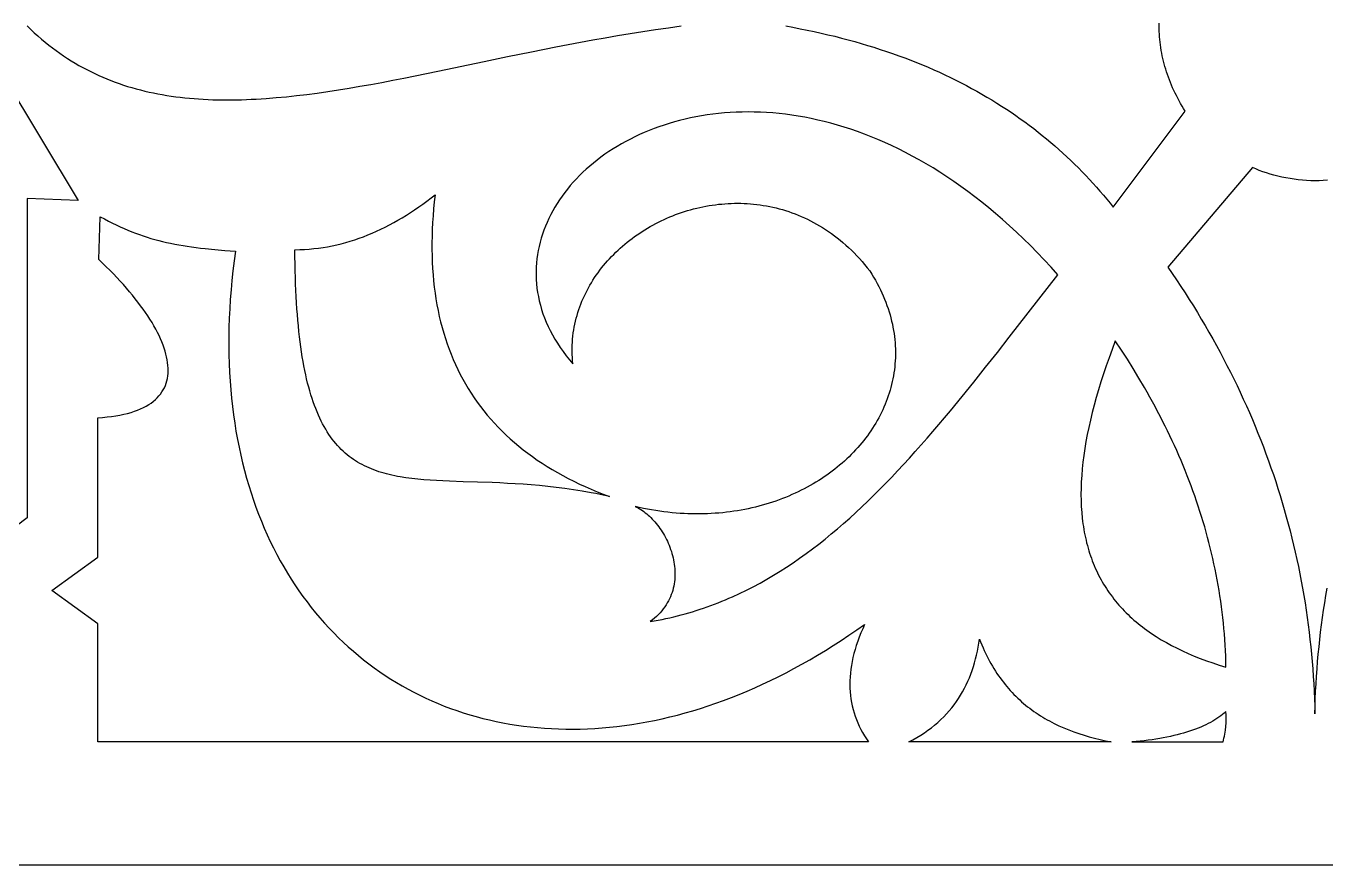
# Model space of a CAD drawing. Extents: x -186 to 189, y -31 to 29.
# Drawn here: x 95.76 to 142.24, y -31.28 to -1.28 of the extents above; entities that cross this region are included whole.
import ezdxf

# ---------------------------------------------------------------- set-up
doc = ezdxf.new("R2010")
doc.units = 0
doc.header["$MEASUREMENT"] = 0
doc.layers.add('LAYER_1', color=18, linetype='CONTINUOUS')

msp = doc.modelspace()

# ---------------------------------------------------------------- linework, layer by layer
at = {"layer": 'LAYER_1'}
for points in [[(-186.282, -31.278), (188.718, -31.278), (188.718, 28.722), (-186.282, 28.722)], [(94.968, -3.1), (97.631, -7.514), (95.809, -7.444), (95.809, -18.865), (94.968, -19.496), (94.128, -18.865), (94.128, -7.444), (92.306, -7.514)], [(117.539, -18.46), (117.592, -18.484), (117.644, -18.51), (117.697, -18.539), (117.749, -18.571), (117.801, -18.605), (117.853, -18.642), (117.904, -18.68), (117.956, -18.722), (118.006, -18.765), (118.056, -18.81), (118.105, -18.858), (118.154, -18.907), (118.202, -18.959), (118.249, -19.012), (118.295, -19.067), (118.34, -19.124), (118.385, -19.183), (118.428, -19.243), (118.47, -19.305), (118.51, -19.368), (118.55, -19.433), (118.588, -19.499), (118.624, -19.566), (118.66, -19.634), (118.693, -19.704), (118.725, -19.774), (118.755, -19.846), (118.784, -19.918), (118.811, -19.991), (118.836, -20.066), (118.858, -20.14), (118.879, -20.216), (118.898, -20.292), (118.915, -20.369), (118.929, -20.446), (118.941, -20.523), (118.951, -20.601), (118.958, -20.679), (118.963, -20.757), (118.965, -20.836), (118.965, -20.914), (118.962, -20.992), (118.956, -21.071), (118.948, -21.149), (118.936, -21.227), (118.922, -21.305), (118.904, -21.382), (118.884, -21.459), (118.86, -21.535), (118.833, -21.611), (118.803, -21.686), (118.769, -21.761), (118.732, -21.834), (118.692, -21.907), (118.648, -21.979), (118.601, -22.05), (118.549, -22.12), (118.494, -22.189), (118.435, -22.257), (118.373, -22.324), (118.306, -22.389), (118.236, -22.453), (118.161, -22.515), (118.082, -22.576), (118.223, -22.552), (118.364, -22.525), (118.504, -22.498), (118.643, -22.468), (118.781, -22.437), (118.919, -22.405), (119.056, -22.371), (119.192, -22.335), (119.327, -22.298), (119.461, -22.26), (119.595, -22.22), (119.728, -22.179), (119.86, -22.136), (119.991, -22.092), (120.122, -22.046), (120.252, -21.999), (120.382, -21.95), (120.511, -21.9), (120.639, -21.849), (120.766, -21.796), (120.893, -21.742), (121.019, -21.687), (121.269, -21.572), (121.517, -21.452), (121.763, -21.326), (122.006, -21.195), (122.247, -21.06), (122.486, -20.919), (122.723, -20.773), (122.958, -20.623), (123.19, -20.468), (123.422, -20.308), (123.651, -20.144), (123.878, -19.975), (124.104, -19.801), (124.329, -19.624), (124.551, -19.442), (124.773, -19.255), (124.993, -19.065), (125.212, -18.871), (125.43, -18.673), (125.646, -18.471), (125.862, -18.265), (126.076, -18.055), (126.29, -17.842), (126.503, -17.626), (126.715, -17.406), (126.926, -17.182), (127.137, -16.955), (127.348, -16.726), (127.557, -16.492), (127.767, -16.256), (127.976, -16.017), (128.185, -15.775), (128.394, -15.531), (128.603, -15.283), (128.812, -15.033), (129.23, -14.525), (129.649, -14.008), (130.069, -13.482), (130.491, -12.948), (130.917, -12.406), (132.656, -10.175), (132.411, -9.902), (132.165, -9.637), (131.918, -9.379), (131.671, -9.129), (131.423, -8.886), (131.176, -8.65), (130.927, -8.421), (130.679, -8.199), (130.43, -7.984), (130.181, -7.776), (129.932, -7.575), (129.683, -7.381), (129.434, -7.194), (129.185, -7.013), (128.936, -6.839), (128.688, -6.671), (128.439, -6.51), (128.191, -6.355), (127.943, -6.207), (127.696, -6.065), (127.448, -5.929), (127.202, -5.799), (126.956, -5.675), (126.711, -5.557), (126.466, -5.446), (126.222, -5.34), (125.979, -5.239), (125.736, -5.145), (125.495, -5.056), (125.254, -4.973), (125.015, -4.896), (124.777, -4.824), (124.539, -4.757), (124.303, -4.696), (124.068, -4.64), (123.834, -4.589), (123.602, -4.543), (123.371, -4.502), (123.142, -4.467), (122.914, -4.436), (122.688, -4.41), (122.463, -4.389), (122.24, -4.373), (122.018, -4.362), (121.799, -4.355), (121.581, -4.353), (121.365, -4.355), (121.151, -4.361), (120.939, -4.372), (120.73, -4.387), (120.522, -4.407), (120.316, -4.43), (120.113, -4.458), (119.912, -4.49), (119.714, -4.525), (119.517, -4.565), (119.324, -4.608), (119.132, -4.656), (118.944, -4.706), (118.758, -4.761), (118.574, -4.819), (118.393, -4.88), (118.216, -4.945), (118.041, -5.014), (117.868, -5.085), (117.699, -5.16), (117.533, -5.238), (117.37, -5.319), (117.21, -5.403), (117.053, -5.491), (116.9, -5.581), (116.75, -5.673), (116.603, -5.769), (116.459, -5.867), (116.319, -5.968), (116.183, -6.072), (116.05, -6.178), (115.92, -6.286), (115.795, -6.397), (115.673, -6.51), (115.555, -6.626), (115.441, -6.743), (115.33, -6.863), (115.224, -6.985), (115.121, -7.109), (115.023, -7.234), (114.929, -7.362), (114.839, -7.491), (114.753, -7.622), (114.672, -7.755), (114.595, -7.889), (114.522, -8.024), (114.454, -8.162), (114.39, -8.3), (114.331, -8.44), (114.277, -8.581), (114.227, -8.723), (114.182, -8.867), (114.142, -9.011), (114.106, -9.157), (114.076, -9.303), (114.05, -9.45), (114.03, -9.598), (114.015, -9.747), (114.004, -9.897), (113.999, -10.047), (114, -10.197), (114.005, -10.348), (114.016, -10.5), (114.032, -10.651), (114.054, -10.803), (114.081, -10.955), (114.114, -11.108), (114.152, -11.26), (114.197, -11.412), (114.246, -11.565), (114.302, -11.717), (114.364, -11.869), (114.431, -12.02), (114.505, -12.172), (114.584, -12.323), (114.67, -12.473), (114.762, -12.623), (114.859, -12.773), (114.964, -12.921), (115.074, -13.069), (115.191, -13.216), (115.314, -13.363), (115.303, -13.249), (115.296, -13.136), (115.291, -13.024), (115.288, -12.912), (115.289, -12.801), (115.292, -12.691), (115.297, -12.581), (115.306, -12.472), (115.317, -12.363), (115.331, -12.255), (115.347, -12.148), (115.365, -12.042), (115.386, -11.936), (115.41, -11.831), (115.436, -11.727), (115.464, -11.624), (115.495, -11.522), (115.528, -11.42), (115.563, -11.319), (115.601, -11.22), (115.641, -11.121), (115.682, -11.023), (115.727, -10.926), (115.773, -10.83), (115.821, -10.735), (115.871, -10.641), (115.924, -10.548), (115.978, -10.457), (116.034, -10.366), (116.093, -10.276), (116.153, -10.188), (116.215, -10.1), (116.279, -10.014), (116.344, -9.929), (116.412, -9.845), (116.481, -9.762), (116.552, -9.681), (116.624, -9.601), (116.698, -9.522), (116.774, -9.444), (116.851, -9.368), (116.93, -9.293), (117.011, -9.22), (117.092, -9.147), (117.176, -9.077), (117.26, -9.007), (117.346, -8.939), (117.434, -8.873), (117.523, -8.808), (117.613, -8.744), (117.704, -8.682), (117.796, -8.622), (117.89, -8.563), (117.985, -8.506), (118.081, -8.45), (118.178, -8.396), (118.276, -8.343), (118.375, -8.292), (118.475, -8.243), (118.576, -8.196), (118.678, -8.15), (118.781, -8.106), (118.885, -8.064), (118.989, -8.023), (119.095, -7.985), (119.201, -7.948), (119.307, -7.913), (119.415, -7.88), (119.523, -7.848), (119.632, -7.819), (119.742, -7.791), (119.852, -7.766), (119.962, -7.742), (120.073, -7.721), (120.185, -7.701), (120.297, -7.683), (120.409, -7.668), (120.522, -7.654), (120.635, -7.643), (120.748, -7.633), (120.862, -7.626), (120.976, -7.621), (121.09, -7.618), (121.205, -7.617), (121.319, -7.618), (121.434, -7.622), (121.549, -7.628), (121.663, -7.636), (121.778, -7.646), (121.893, -7.659), (122.008, -7.674), (122.122, -7.691), (122.237, -7.711), (122.351, -7.733), (122.466, -7.757), (122.58, -7.784), (122.694, -7.813), (122.807, -7.845), (122.92, -7.879), (123.033, -7.916), (123.146, -7.955), (123.258, -7.997), (123.37, -8.041), (123.481, -8.088), (123.592, -8.137), (123.702, -8.189), (123.812, -8.244), (123.921, -8.301), (124.029, -8.361), (124.137, -8.424), (124.244, -8.489), (124.351, -8.557), (124.456, -8.628), (124.561, -8.702), (124.665, -8.778), (124.769, -8.857), (124.871, -8.939), (124.972, -9.024), (125.073, -9.112), (125.172, -9.203), (125.271, -9.296), (125.368, -9.393), (125.465, -9.492), (125.56, -9.595), (125.654, -9.7), (125.747, -9.808), (125.839, -9.92), (125.929, -10.034), (126, -10.146), (126.067, -10.258), (126.132, -10.37), (126.194, -10.483), (126.252, -10.595), (126.308, -10.707), (126.361, -10.819), (126.411, -10.932), (126.458, -11.044), (126.503, -11.156), (126.544, -11.268), (126.583, -11.381), (126.619, -11.493), (126.653, -11.604), (126.683, -11.716), (126.711, -11.828), (126.737, -11.939), (126.759, -12.05), (126.779, -12.161), (126.796, -12.272), (126.811, -12.383), (126.823, -12.493), (126.833, -12.603), (126.84, -12.712), (126.845, -12.821), (126.847, -12.93), (126.846, -13.039), (126.844, -13.147), (126.838, -13.254), (126.831, -13.362), (126.82, -13.468), (126.808, -13.575), (126.793, -13.68), (126.776, -13.786), (126.756, -13.89), (126.734, -13.994), (126.71, -14.098), (126.684, -14.201), (126.655, -14.303), (126.625, -14.405), (126.592, -14.506), (126.556, -14.606), (126.519, -14.706), (126.479, -14.805), (126.438, -14.903), (126.394, -15), (126.348, -15.097), (126.3, -15.193), (126.25, -15.288), (126.199, -15.382), (126.145, -15.475), (126.089, -15.567), (126.031, -15.659), (125.971, -15.749), (125.909, -15.839), (125.845, -15.927), (125.78, -16.015), (125.712, -16.102), (125.643, -16.187), (125.572, -16.272), (125.499, -16.355), (125.424, -16.438), (125.348, -16.519), (125.27, -16.599), (125.19, -16.678), (125.108, -16.756), (125.025, -16.833), (124.94, -16.908), (124.853, -16.982), (124.765, -17.055), (124.675, -17.127), (124.584, -17.197), (124.491, -17.266), (124.396, -17.334), (124.3, -17.4), (124.202, -17.465), (124.103, -17.529), (124.003, -17.591), (123.901, -17.652), (123.797, -17.712), (123.692, -17.769), (123.586, -17.826), (123.479, -17.881), (123.37, -17.934), (123.259, -17.986), (123.148, -18.036), (123.035, -18.085), (122.921, -18.132), (122.805, -18.177), (122.689, -18.221), (122.571, -18.263), (122.452, -18.303), (122.331, -18.342), (122.21, -18.379), (122.088, -18.414), (121.964, -18.448), (121.839, -18.479), (121.713, -18.509), (121.587, -18.537), (121.459, -18.563), (121.33, -18.587), (121.2, -18.61), (121.069, -18.63), (120.937, -18.649), (120.805, -18.665), (120.671, -18.68), (120.536, -18.692), (120.401, -18.703), (120.265, -18.711), (120.127, -18.718), (119.99, -18.722), (119.851, -18.724), (119.711, -18.725), (119.571, -18.723), (119.43, -18.719), (119.288, -18.712), (119.146, -18.704), (119.003, -18.693), (118.859, -18.68), (118.715, -18.665), (118.57, -18.648), (118.424, -18.628), (118.278, -18.606), (118.131, -18.581), (117.984, -18.555), (117.836, -18.525), (117.688, -18.494)], [(110.388, -7.315), (110.36, -7.568), (110.336, -7.818), (110.316, -8.066), (110.3, -8.31), (110.288, -8.552), (110.28, -8.792), (110.276, -9.029), (110.276, -9.263), (110.28, -9.494), (110.288, -9.723), (110.3, -9.949), (110.316, -10.172), (110.336, -10.393), (110.36, -10.611), (110.388, -10.826), (110.42, -11.039), (110.456, -11.249), (110.496, -11.456), (110.54, -11.66), (110.588, -11.862), (110.64, -12.062), (110.696, -12.258), (110.756, -12.452), (110.82, -12.643), (110.888, -12.832), (110.959, -13.017), (111.035, -13.201), (111.115, -13.381), (111.199, -13.559), (111.286, -13.734), (111.378, -13.907), (111.474, -14.076), (111.573, -14.243), (111.677, -14.408), (111.784, -14.57), (111.896, -14.729), (112.011, -14.885), (112.131, -15.039), (112.254, -15.19), (112.381, -15.339), (112.513, -15.485), (112.648, -15.628), (112.787, -15.768), (112.93, -15.906), (113.078, -16.041), (113.229, -16.174), (113.384, -16.304), (113.543, -16.431), (113.706, -16.555), (113.873, -16.677), (114.043, -16.797), (114.218, -16.913), (114.397, -17.027), (114.58, -17.138), (114.766, -17.247), (114.957, -17.353), (115.151, -17.456), (115.35, -17.557), (115.552, -17.655), (115.759, -17.75), (115.969, -17.843), (116.183, -17.933), (116.401, -18.021), (116.623, -18.105), (116.459, -18.068), (116.295, -18.033), (116.133, -18), (115.972, -17.968), (115.652, -17.91), (115.337, -17.859), (115.026, -17.814), (114.72, -17.775), (114.417, -17.74), (114.12, -17.711), (113.827, -17.686), (113.538, -17.664), (113.254, -17.646), (112.974, -17.631), (112.699, -17.618), (112.429, -17.607), (111.902, -17.589), (111.394, -17.574), (110.905, -17.557), (110.667, -17.546), (110.435, -17.534), (110.207, -17.52), (109.984, -17.503), (109.766, -17.483), (109.553, -17.459), (109.345, -17.431), (109.142, -17.399), (109.042, -17.381), (108.944, -17.361), (108.847, -17.341), (108.751, -17.318), (108.656, -17.295), (108.563, -17.269), (108.471, -17.243), (108.38, -17.214), (108.29, -17.184), (108.202, -17.152), (108.115, -17.118), (108.029, -17.082), (107.945, -17.045), (107.862, -17.005), (107.78, -16.963), (107.699, -16.919), (107.62, -16.873), (107.542, -16.825), (107.466, -16.774), (107.391, -16.721), (107.317, -16.666), (107.244, -16.608), (107.173, -16.548), (107.103, -16.485), (107.034, -16.419), (106.967, -16.351), (106.901, -16.28), (106.837, -16.206), (106.773, -16.129), (106.711, -16.049), (106.651, -15.967), (106.592, -15.881), (106.534, -15.792), (106.478, -15.7), (106.422, -15.604), (106.369, -15.506), (106.316, -15.404), (106.265, -15.299), (106.216, -15.19), (106.168, -15.077), (106.121, -14.961), (106.076, -14.842), (106.032, -14.719), (105.989, -14.592), (105.948, -14.461), (105.908, -14.326), (105.87, -14.188), (105.833, -14.045), (105.797, -13.898), (105.763, -13.748), (105.73, -13.593), (105.699, -13.434), (105.669, -13.27), (105.641, -13.103), (105.614, -12.931), (105.588, -12.754), (105.564, -12.573), (105.541, -12.387), (105.52, -12.197), (105.5, -12.002), (105.482, -11.802), (105.465, -11.598), (105.45, -11.389), (105.436, -11.174), (105.423, -10.955), (105.412, -10.731), (105.403, -10.502), (105.395, -10.267), (105.388, -10.028), (105.383, -9.783), (105.38, -9.532), (105.378, -9.277), (105.548, -9.274), (105.717, -9.267), (105.885, -9.256), (106.052, -9.24), (106.218, -9.221), (106.384, -9.198), (106.548, -9.17), (106.712, -9.139), (106.874, -9.104), (107.036, -9.064), (107.197, -9.022), (107.357, -8.975), (107.516, -8.924), (107.674, -8.87), (107.831, -8.813), (107.988, -8.751), (108.143, -8.686), (108.298, -8.618), (108.453, -8.546), (108.606, -8.471), (108.758, -8.392), (108.91, -8.31), (109.061, -8.225), (109.211, -8.136), (109.361, -8.044), (109.51, -7.949), (109.658, -7.851), (109.805, -7.75), (109.952, -7.646), (110.098, -7.538), (110.243, -7.428)], [(96.684, -21.466), (98.331, -20.275), (98.331, -15.966), (98.331, -15.283), (98.502, -15.272), (98.666, -15.257), (98.824, -15.238), (98.976, -15.216), (99.121, -15.191), (99.26, -15.162), (99.392, -15.13), (99.519, -15.095), (99.639, -15.056), (99.754, -15.014), (99.862, -14.97), (99.964, -14.922), (100.061, -14.871), (100.151, -14.817), (100.236, -14.761), (100.315, -14.701), (100.388, -14.639), (100.456, -14.574), (100.518, -14.507), (100.574, -14.437), (100.625, -14.364), (100.671, -14.289), (100.711, -14.211), (100.746, -14.131), (100.775, -14.049), (100.799, -13.965), (100.819, -13.878), (100.833, -13.789), (100.841, -13.698), (100.845, -13.605), (100.844, -13.51), (100.838, -13.413), (100.827, -13.314), (100.812, -13.214), (100.791, -13.111), (100.766, -13.007), (100.736, -12.901), (100.702, -12.794), (100.663, -12.685), (100.62, -12.575), (100.572, -12.463), (100.52, -12.35), (100.463, -12.235), (100.402, -12.12), (100.337, -12.003), (100.268, -11.885), (100.194, -11.765), (100.117, -11.645), (100.035, -11.524), (99.95, -11.402), (99.86, -11.279), (99.767, -11.155), (99.67, -11.03), (99.569, -10.905), (99.465, -10.779), (99.356, -10.652), (99.245, -10.525), (99.129, -10.398), (99.011, -10.27), (98.888, -10.141), (98.763, -10.013), (98.634, -9.884), (98.501, -9.754), (98.366, -9.625), (98.418, -8.101), (98.564, -8.179), (98.708, -8.254), (98.85, -8.325), (98.991, -8.393), (99.131, -8.458), (99.269, -8.52), (99.407, -8.578), (99.544, -8.634), (99.681, -8.687), (99.817, -8.737), (99.954, -8.784), (100.091, -8.829), (100.229, -8.871), (100.367, -8.911), (100.507, -8.949), (100.647, -8.984), (100.789, -9.017), (100.933, -9.048), (101.079, -9.078), (101.227, -9.105), (101.377, -9.131), (101.53, -9.155), (101.686, -9.178), (101.845, -9.199), (102.007, -9.219), (102.173, -9.237), (102.516, -9.271), (102.875, -9.301), (103.253, -9.327), (103.205, -9.679), (103.163, -10.029), (103.126, -10.375), (103.094, -10.718), (103.067, -11.058), (103.046, -11.395), (103.03, -11.729), (103.019, -12.059), (103.013, -12.387), (103.012, -12.711), (103.016, -13.032), (103.025, -13.349), (103.039, -13.664), (103.058, -13.975), (103.082, -14.282), (103.11, -14.587), (103.144, -14.888), (103.181, -15.185), (103.224, -15.48), (103.271, -15.771), (103.323, -16.058), (103.379, -16.342), (103.439, -16.622), (103.504, -16.899), (103.574, -17.173), (103.648, -17.443), (103.726, -17.709), (103.808, -17.972), (103.894, -18.231), (103.985, -18.486), (104.08, -18.738), (104.178, -18.986), (104.281, -19.231), (104.388, -19.472), (104.498, -19.709), (104.613, -19.942), (104.731, -20.172), (104.854, -20.398), (104.979, -20.62), (105.109, -20.838), (105.242, -21.052), (105.379, -21.262), (105.52, -21.469), (105.664, -21.672), (105.811, -21.87), (105.962, -22.065), (106.116, -22.256), (106.274, -22.443), (106.435, -22.626), (106.599, -22.805), (106.766, -22.979), (106.937, -23.15), (107.11, -23.317), (107.287, -23.479), (107.467, -23.637), (107.649, -23.792), (107.835, -23.942), (108.024, -24.087), (108.215, -24.229), (108.409, -24.367), (108.606, -24.5), (108.806, -24.629), (109.008, -24.753), (109.213, -24.873), (109.421, -24.989), (109.631, -25.101), (109.843, -25.208), (110.058, -25.311), (110.276, -25.409), (110.496, -25.503), (110.718, -25.593), (110.942, -25.678), (111.169, -25.759), (111.397, -25.835), (111.628, -25.906), (111.861, -25.973), (112.096, -26.035), (112.333, -26.093), (112.572, -26.146), (112.813, -26.195), (113.056, -26.239), (113.301, -26.278), (113.547, -26.312), (113.795, -26.342), (114.045, -26.367), (114.296, -26.388), (114.549, -26.403), (114.804, -26.414), (115.06, -26.42), (115.317, -26.421), (115.576, -26.417), (115.837, -26.408), (116.098, -26.395), (116.361, -26.376), (116.625, -26.353), (116.891, -26.324), (117.157, -26.291), (117.425, -26.252), (117.693, -26.209), (117.963, -26.161), (118.234, -26.107), (118.505, -26.049), (118.778, -25.985), (119.051, -25.916), (119.325, -25.842), (119.6, -25.763), (119.876, -25.679), (120.152, -25.589), (120.429, -25.494), (120.706, -25.394), (120.984, -25.289), (121.262, -25.179), (121.541, -25.063), (121.82, -24.942), (122.1, -24.815), (122.38, -24.683), (122.66, -24.546), (122.94, -24.403), (123.22, -24.255), (123.501, -24.102), (123.782, -23.943), (124.062, -23.778), (124.343, -23.608), (124.624, -23.433), (124.904, -23.252), (125.184, -23.065), (125.465, -22.873), (125.745, -22.675), (125.676, -22.828), (125.612, -22.979), (125.553, -23.129), (125.498, -23.278), (125.449, -23.425), (125.404, -23.571), (125.364, -23.715), (125.329, -23.858), (125.299, -24), (125.274, -24.14), (125.253, -24.279), (125.237, -24.416), (125.225, -24.552), (125.219, -24.687), (125.217, -24.82), (125.219, -24.952), (125.226, -25.083), (125.238, -25.212), (125.255, -25.34), (125.276, -25.466), (125.302, -25.591), (125.332, -25.715), (125.367, -25.837), (125.407, -25.958), (125.451, -26.078), (125.499, -26.196), (125.552, -26.313), (125.61, -26.429), (125.672, -26.544), (125.738, -26.657), (125.809, -26.768), (125.885, -26.879), (98.331, -26.879), (98.331, -22.657)], [(134.705, -12.539), (134.591, -12.841), (134.483, -13.138), (134.38, -13.431), (134.283, -13.72), (134.191, -14.005), (134.105, -14.286), (134.025, -14.563), (133.95, -14.835), (133.88, -15.104), (133.816, -15.369), (133.758, -15.63), (133.705, -15.887), (133.658, -16.14), (133.616, -16.389), (133.58, -16.635), (133.55, -16.876), (133.525, -17.113), (133.506, -17.347), (133.492, -17.577), (133.484, -17.803), (133.481, -18.025), (133.484, -18.243), (133.493, -18.458), (133.507, -18.669), (133.526, -18.876), (133.538, -18.978), (133.552, -19.079), (133.566, -19.18), (133.583, -19.279), (133.6, -19.378), (133.619, -19.475), (133.639, -19.572), (133.661, -19.667), (133.684, -19.762), (133.709, -19.856), (133.735, -19.949), (133.762, -20.041), (133.791, -20.132), (133.821, -20.223), (133.852, -20.312), (133.885, -20.4), (133.92, -20.488), (133.955, -20.574), (133.992, -20.66), (134.031, -20.745), (134.071, -20.829), (134.112, -20.912), (134.155, -20.994), (134.199, -21.076), (134.244, -21.156), (134.291, -21.235), (134.34, -21.314), (134.389, -21.392), (134.44, -21.469), (134.493, -21.545), (134.547, -21.62), (134.602, -21.694), (134.659, -21.768), (134.717, -21.84), (134.776, -21.912), (134.837, -21.983), (134.9, -22.053), (134.963, -22.122), (135.029, -22.19), (135.095, -22.257), (135.163, -22.324), (135.232, -22.39), (135.303, -22.455), (135.375, -22.519), (135.449, -22.582), (135.524, -22.644), (135.6, -22.705), (135.678, -22.766), (135.757, -22.826), (135.838, -22.885), (136.003, -23), (136.174, -23.112), (136.35, -23.221), (136.533, -23.327), (136.72, -23.429), (136.914, -23.528), (137.113, -23.624), (137.318, -23.717), (137.528, -23.806), (137.744, -23.892), (137.966, -23.975), (138.193, -24.055), (138.426, -24.132), (138.664, -24.205), (138.66, -24.006), (138.654, -23.808), (138.646, -23.61), (138.635, -23.412), (138.623, -23.215), (138.608, -23.018), (138.592, -22.822), (138.573, -22.626), (138.552, -22.431), (138.529, -22.236), (138.505, -22.042), (138.478, -21.849), (138.449, -21.655), (138.419, -21.463), (138.386, -21.27), (138.351, -21.079), (138.315, -20.887), (138.277, -20.697), (138.236, -20.507), (138.194, -20.317), (138.15, -20.128), (138.104, -19.939), (138.057, -19.751), (138.007, -19.564), (137.956, -19.377), (137.903, -19.19), (137.848, -19.004), (137.791, -18.819), (137.733, -18.634), (137.673, -18.45), (137.611, -18.266), (137.547, -18.083), (137.482, -17.901), (137.415, -17.719), (137.347, -17.537), (137.277, -17.357), (137.205, -17.176), (137.132, -16.997), (137.057, -16.818), (136.98, -16.639), (136.902, -16.461), (136.822, -16.284), (136.741, -16.107), (136.658, -15.931), (136.574, -15.756), (136.488, -15.581), (136.401, -15.406), (136.312, -15.233), (136.222, -15.06), (136.13, -14.887), (136.037, -14.715), (135.943, -14.544), (135.847, -14.373), (135.75, -14.203), (135.551, -13.865), (135.348, -13.53), (135.139, -13.197), (134.924, -12.867)], [(134.557, -26.879), (127.322, -26.879), (127.47, -26.801), (127.612, -26.72), (127.75, -26.637), (127.882, -26.551), (128.009, -26.462), (128.132, -26.37), (128.249, -26.276), (128.362, -26.18), (128.47, -26.08), (128.574, -25.979), (128.673, -25.875), (128.768, -25.768), (128.859, -25.659), (128.945, -25.548), (129.027, -25.435), (129.105, -25.319), (129.178, -25.201), (129.248, -25.081), (129.314, -24.959), (129.377, -24.835), (129.435, -24.708), (129.49, -24.58), (129.541, -24.45), (129.589, -24.318), (129.633, -24.184), (129.674, -24.048), (129.712, -23.911), (129.746, -23.772), (129.777, -23.631), (129.806, -23.488), (129.831, -23.344), (129.853, -23.198), (129.894, -23.303), (129.935, -23.407), (129.978, -23.508), (130.022, -23.608), (130.068, -23.705), (130.115, -23.802), (130.162, -23.896), (130.211, -23.988), (130.262, -24.079), (130.313, -24.169), (130.366, -24.256), (130.42, -24.342), (130.474, -24.426), (130.531, -24.509), (130.588, -24.589), (130.646, -24.669), (130.705, -24.746), (130.766, -24.823), (130.828, -24.897), (130.89, -24.97), (130.954, -25.042), (131.019, -25.112), (131.085, -25.18), (131.152, -25.247), (131.22, -25.312), (131.289, -25.376), (131.359, -25.439), (131.43, -25.5), (131.502, -25.56), (131.574, -25.618), (131.648, -25.675), (131.723, -25.731), (131.799, -25.785), (131.876, -25.838), (131.953, -25.889), (132.032, -25.94), (132.111, -25.989), (132.192, -26.036), (132.273, -26.083), (132.355, -26.128), (132.522, -26.215), (132.692, -26.297), (132.865, -26.374), (133.041, -26.447), (133.221, -26.515), (133.403, -26.579), (133.589, -26.639), (133.777, -26.694), (133.968, -26.746), (134.162, -26.794), (134.358, -26.838)], [(138.66, -25.795), (138.603, -25.847), (138.543, -25.897), (138.479, -25.947), (138.413, -25.995), (138.343, -26.043), (138.27, -26.089), (138.193, -26.135), (138.114, -26.179), (138.031, -26.223), (137.945, -26.265), (137.857, -26.306), (137.765, -26.346), (137.669, -26.385), (137.571, -26.423), (137.47, -26.459), (137.366, -26.495), (137.259, -26.529), (137.148, -26.562), (137.035, -26.593), (136.919, -26.623), (136.8, -26.652), (136.678, -26.68), (136.553, -26.706), (136.425, -26.731), (136.295, -26.755), (136.161, -26.777), (136.025, -26.797), (135.886, -26.817), (135.744, -26.835), (135.599, -26.851), (135.451, -26.866), (135.301, -26.879), (138.559, -26.879), (138.577, -26.809), (138.593, -26.74), (138.608, -26.67), (138.621, -26.6), (138.632, -26.531), (138.642, -26.462), (138.657, -26.324), (138.666, -26.189), (138.669, -26.055), (138.667, -25.923)]]:
    msp.add_lwpolyline(points, close=True, dxfattribs=at)
for points in [[(95.809, -1.278), (95.934, -1.4), (96.06, -1.518), (96.187, -1.633), (96.315, -1.744), (96.444, -1.852), (96.575, -1.958), (96.706, -2.059), (96.838, -2.158), (96.972, -2.254), (97.106, -2.346), (97.242, -2.436), (97.378, -2.522), (97.516, -2.606), (97.655, -2.686), (97.794, -2.764), (97.935, -2.839), (98.076, -2.911), (98.219, -2.98), (98.363, -3.046), (98.507, -3.11), (98.653, -3.171), (98.8, -3.229), (98.947, -3.285), (99.096, -3.338), (99.246, -3.389), (99.396, -3.437), (99.548, -3.482), (99.7, -3.525), (99.854, -3.566), (100.008, -3.604), (100.164, -3.64), (100.32, -3.673), (100.478, -3.704), (100.636, -3.733), (100.795, -3.76), (100.955, -3.785), (101.116, -3.807), (101.278, -3.827), (101.441, -3.845), (101.605, -3.862), (101.77, -3.876), (101.936, -3.888), (102.102, -3.898), (102.27, -3.906), (102.438, -3.913), (102.608, -3.917), (102.778, -3.92), (102.949, -3.921), (103.121, -3.92), (103.294, -3.918), (103.468, -3.913), (103.643, -3.908), (103.818, -3.9), (103.994, -3.891), (104.35, -3.869), (104.709, -3.84), (105.071, -3.806), (105.437, -3.767), (105.806, -3.723), (106.178, -3.674), (106.553, -3.62), (106.932, -3.562), (107.314, -3.5), (107.699, -3.435), (108.088, -3.366), (108.479, -3.294), (108.874, -3.219), (109.271, -3.142), (109.672, -3.062), (110.482, -2.896), (112.138, -2.55), (112.983, -2.374), (113.838, -2.198), (114.705, -2.024), (115.142, -1.94), (115.582, -1.856), (116.024, -1.775), (116.469, -1.696), (116.916, -1.618), (117.366, -1.544), (117.818, -1.473), (118.273, -1.404), (118.73, -1.339), (119.19, -1.278)], [(122.925, -1.278), (123.184, -1.325), (123.439, -1.374), (123.692, -1.424), (123.943, -1.477), (124.191, -1.532), (124.436, -1.589), (124.679, -1.647), (124.919, -1.708), (125.156, -1.771), (125.391, -1.835), (125.623, -1.902), (125.853, -1.97), (126.08, -2.04), (126.305, -2.113), (126.527, -2.187), (126.747, -2.262), (126.964, -2.34), (127.179, -2.419), (127.392, -2.501), (127.602, -2.584), (127.809, -2.669), (128.014, -2.755), (128.217, -2.843), (128.417, -2.933), (128.615, -3.025), (128.811, -3.118), (129.004, -3.213), (129.195, -3.31), (129.384, -3.408), (129.57, -3.508), (129.754, -3.61), (129.936, -3.713), (130.116, -3.818), (130.293, -3.924), (130.468, -4.032), (130.641, -4.141), (130.812, -4.252), (130.98, -4.364), (131.146, -4.478), (131.31, -4.593), (131.472, -4.71), (131.632, -4.828), (131.79, -4.948), (131.946, -5.069), (132.099, -5.191), (132.251, -5.315), (132.4, -5.44), (132.547, -5.566), (132.692, -5.694), (132.836, -5.823), (132.977, -5.954), (133.116, -6.085), (133.253, -6.218), (133.388, -6.352), (133.522, -6.488), (133.653, -6.624), (133.782, -6.762), (133.91, -6.901), (134.035, -7.041), (134.159, -7.183), (134.281, -7.325), (134.401, -7.469), (134.519, -7.614), (134.635, -7.759), (137.207, -4.322), (137.15, -4.231), (137.094, -4.139), (137.041, -4.047), (136.989, -3.954), (136.939, -3.862), (136.891, -3.768), (136.845, -3.675), (136.801, -3.581), (136.758, -3.487), (136.717, -3.393), (136.678, -3.299), (136.641, -3.204), (136.606, -3.109), (136.572, -3.014), (136.541, -2.919), (136.511, -2.823), (136.483, -2.727), (136.456, -2.632), (136.432, -2.536), (136.409, -2.439), (136.388, -2.343), (136.369, -2.247), (136.352, -2.15), (136.337, -2.053), (136.323, -1.957), (136.311, -1.86), (136.301, -1.763), (136.293, -1.666), (136.287, -1.569), (136.282, -1.472), (136.28, -1.375), (136.279, -1.278), (136.28, -1.181)], [(142.289, -6.79), (142.14, -6.802), (141.991, -6.81), (141.843, -6.813), (141.695, -6.81), (141.546, -6.802), (141.398, -6.79), (141.249, -6.775), (141.101, -6.757), (140.954, -6.734), (140.808, -6.709), (140.663, -6.68), (140.521, -6.647), (140.381, -6.612), (140.244, -6.573), (140.109, -6.532), (139.978, -6.488), (139.851, -6.441), (139.728, -6.391), (139.609, -6.338), (136.588, -9.896), (136.746, -10.127), (136.901, -10.357), (137.054, -10.589), (137.205, -10.821), (137.353, -11.053), (137.499, -11.287), (137.642, -11.521), (137.783, -11.755), (137.921, -11.99), (138.057, -12.226), (138.191, -12.462), (138.322, -12.699), (138.451, -12.937), (138.577, -13.175), (138.701, -13.414), (138.823, -13.653), (138.942, -13.893), (139.059, -14.134), (139.173, -14.375), (139.285, -14.617), (139.395, -14.86), (139.502, -15.103), (139.607, -15.347), (139.709, -15.591), (139.809, -15.836), (139.907, -16.082), (140.002, -16.328), (140.095, -16.575), (140.185, -16.823), (140.273, -17.071), (140.359, -17.319), (140.442, -17.569), (140.523, -17.819), (140.601, -18.069), (140.677, -18.321), (140.751, -18.572), (140.822, -18.825), (140.891, -19.078), (140.957, -19.331), (141.021, -19.586), (141.083, -19.841), (141.142, -20.096), (141.199, -20.352), (141.254, -20.609), (141.306, -20.866), (141.355, -21.124), (141.403, -21.383), (141.448, -21.642), (141.49, -21.902), (141.53, -22.162), (141.568, -22.423), (141.604, -22.685), (141.637, -22.947), (141.667, -23.21), (141.696, -23.473), (141.722, -23.737), (141.745, -24.002), (141.766, -24.267), (141.785, -24.533), (141.801, -24.8), (141.815, -25.067), (141.827, -25.335), (141.836, -25.603), (141.843, -25.872), (141.85, -25.603), (141.859, -25.335), (141.871, -25.067), (141.885, -24.8), (141.902, -24.533), (141.92, -24.267), (141.942, -24.002), (141.965, -23.737), (141.991, -23.473), (142.019, -23.21), (142.05, -22.947), (142.083, -22.685), (142.118, -22.423), (142.156, -22.162), (142.196, -21.902), (142.239, -21.642), (142.284, -21.383)]]:
    msp.add_lwpolyline(points, dxfattribs=at)

doc.saveas('drawing.dxf')
